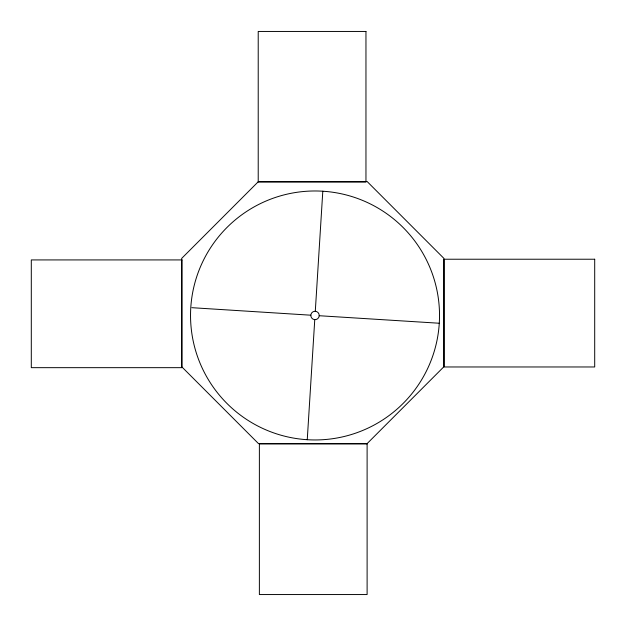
<?xml version="1.0" encoding="UTF-8"?>
<svg xmlns="http://www.w3.org/2000/svg" width="626" height="626" viewBox="0 0 626 626"><rect width="100%" height="100%" fill="white"/><g stroke="black" fill="none" stroke-linecap="round" stroke-linejoin="round"><path stroke-width="0.94" d="M307.256 439.71A124.488 124.488 25.3 0 1 190.781 307.679A124.488 124.488 25.3 0 1 322.813 191.22A124.496 124.496 25.3 0 1 439.28 323.243A124.488 124.488 25.3 0 1 307.256 439.71L314.761 319.659M315.293 311.263L322.805 191.22M191.869 307.687L310.825 315.199M319.229 315.723A4.21 4.21 0 0 1 312.695 318.97A4.21 4.21 0 0 1 313.156 311.693A4.21 4.21 0 0 1 319.229 315.723L439.28 323.243M258.515 181.485L181.673 258.405L181.673 366.711L258.515 443.631L367.094 443.631L443.928 366.711L443.928 258.405L367.094 181.485L258.515 181.485M365.96 31.449L258.217 31.449L258.217 182.119L365.96 182.119L365.96 31.449M594.7 259.227L444.03 259.227L444.03 366.969L594.7 366.969L594.7 259.227M181.97 259.923L31.3 259.923L31.3 367.665L181.97 367.665L181.97 259.923M367.11 443.881L259.375 443.881L259.375 594.551L367.11 594.551L367.11 443.881"/></g></svg>
